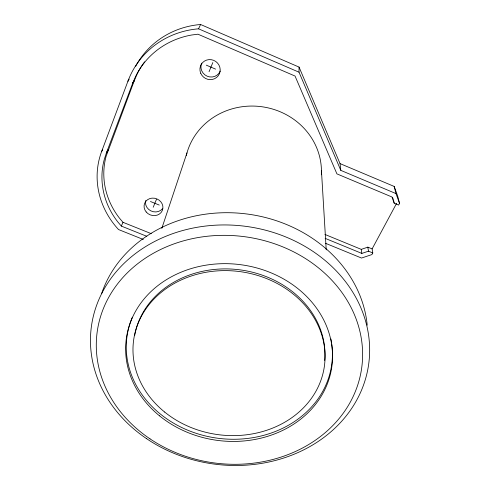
<?xml version="1.0" encoding="UTF-8"?>
<svg xmlns="http://www.w3.org/2000/svg" width="490" height="490" viewBox="0 0 490 490"><rect width="100%" height="100%" fill="white"/><g stroke="black" fill="none" stroke-linecap="round" stroke-linejoin="round"><path stroke-width="0.73" d="M146.829 236.315L121.342 226.092L117.68 221.786A78.18 72.134 19.5 0 1 104.223 159.654L106.379 152.99L132.643 83.318L135.626 76.397A80.93 77.353 23.3 0 1 191.749 34.998L197.972 34.202L295.047 76.054L336.912 173.87L391.933 196.98L394.211 203.197L398.615 205.047L399.534 203.338L395.981 193.593L340.807 170.373L299.029 72.208L299.053 67.087L200.6 24.5A84.341 80.832 24.1 0 0 135.687 66.248M140.636 67.663A80.14 76.703 23.6 0 0 137.255 73.8L134.297 80.66L106.085 156.371A77.445 71.577 19.6 0 0 119.364 218.019L122.984 222.301L151.269 233.657M161.804 228.401L186.978 152.892M143.307 239.475L118.549 229.559A83.079 76.66 19.5 0 1 101.614 151.533L127.908 81.267L129.189 79.117M153.211 207.252L156.482 199.301M209.065 71.681L212.819 62.567M121.342 226.092L122.984 222.301M128.068 80.856A86.001 82.204 23.3 0 1 198.56 28.818L200.6 24.5M325.574 243.316L361.528 258.046L371.91 254.573L372.786 252.956L372.112 248.902L396.6 203.35M106.379 152.99L108.223 149.756M106.281 153.278L108.125 150.044M101.614 151.533L102.741 149.621M132.766 83.012L134.419 80.36M132.643 83.318L134.297 80.66M127.908 81.267L128.656 80.103M324.907 234.422L361.259 249.361L367.843 247.144L372.112 248.902M325.14 238.354L361.828 253.416L368.48 251.186L372.786 252.956M150.461 201.506L159.226 205.059M299.053 67.087L340.036 163.605L394.174 186.433L397.666 196.025L399.534 203.338M206.278 65.145L215.594 69.121M198.56 28.818L299.029 72.208M392.563 197.458L393.317 199.51M394.174 186.433L395.981 193.593M393.495 200.251L394.211 203.197M367.843 247.144L368.48 251.186M361.259 249.361L361.828 253.416M340.036 163.605L340.807 170.373M321.44 170.428L326.218 249.863M220.237 71.111A10.143 9.837 35.5 0 1 207.19 76.201A10.143 9.837 35.5 0 1 201.611 63.149M162.447 208.764A9.457 8.593 20.6 0 1 150.822 210.853A9.457 8.593 20.6 0 1 145.818 200.428M141.004 67.069A80.14 76.703 23.6 0 1 144.605 61.856M186.255 155.697A68.447 64.257 7.5 0 1 262.138 106.777A68.447 64.257 7.5 0 1 321.354 174.777M331.742 343.937A103.329 88.384 7.5 0 1 217.523 438.201A103.329 88.384 7.5 0 1 132.361 317.208M330.903 338.933A103.329 88.384 7.5 0 1 331.54 342.51M134.634 335.662A95.918 82.032 7.5 0 1 239.861 269.837A95.918 82.032 7.5 0 1 324.723 360.481M101.657 293.479A135.987 117.478 7.5 0 1 245.453 213.811A135.987 117.478 7.5 0 1 367.218 325.201M200.71 73.231A10.241 9.929 34.7 0 0 218.136 75.901A10.241 9.929 34.7 0 0 211.319 59.7A10.241 9.929 34.7 0 0 200.71 73.231M146.192 211.974A9.549 8.661 20.5 0 0 162.331 210.486A9.549 8.661 20.5 0 0 151.967 198.138A9.549 8.661 20.5 0 0 146.192 211.974M164.665 412.059A96.267 82.247 7.5 0 0 322.941 373.656A96.267 82.247 7.5 0 0 199.448 273.653A96.267 82.247 7.5 0 0 164.665 412.059M159.507 415.832A103.702 88.61 7.5 0 0 330.193 374.96A103.702 88.61 7.5 0 0 197.574 266.848A103.702 88.61 7.5 0 0 159.507 415.832M146.424 438.562A139.913 119.909 7.5 0 0 368.67 364.248A139.913 119.909 7.5 0 0 175.077 232.854A139.913 119.909 7.5 0 0 146.424 438.562M150.007 438.856A133.476 114.133 7.5 0 0 361.73 367.641A133.476 114.133 7.5 0 0 176.614 242.973A133.476 114.133 7.5 0 0 150.007 438.856"/></g></svg>
